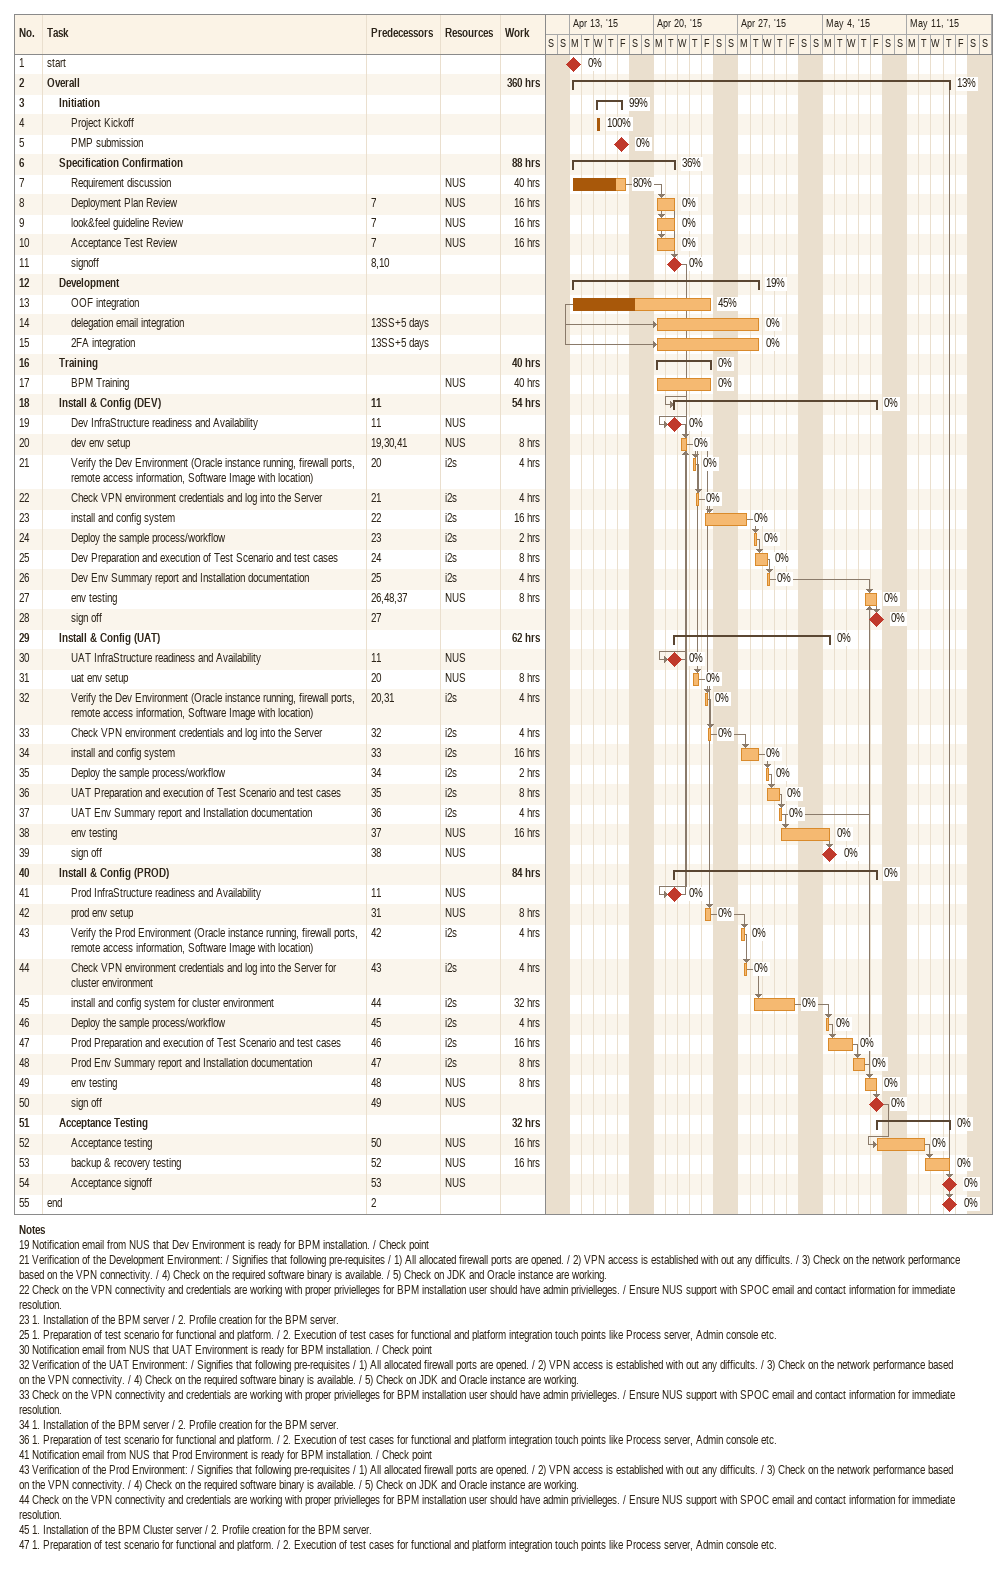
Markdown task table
| ID | Level | Task | Start | Finish | Predecessors | Resources | % complete | Work (h) |
|---|---|---|---|---|---|---|---|---|
| 1 | 1 | start (milestone) | 2015-04-13 | 2015-04-13 |  |  | 0 |  |
| 2 | 1 | **Overall** | 2015-04-13 | 2015-05-14 |  |  | 13 | 360 |
| 3 | 2 | **Initiation** | 2015-04-15 | 2015-04-17 |  |  | 99 |  |
| 4 | 3 | Project Kickoff | 2015-04-15 | 2015-04-15 |  |  | 100 |  |
| 5 | 3 | PMP submission (milestone) | 2015-04-17 | 2015-04-17 |  |  | 0 |  |
| 6 | 2 | **Specification Confirmation** | 2015-04-13 | 2015-04-21 |  |  | 36 | 88 |
| 7 | 3 | Requirement discussion | 2015-04-13 | 2015-04-17 |  | NUS | 80 | 40 |
| 8 | 3 | Deployment Plan Review | 2015-04-20 | 2015-04-21 | 7 | NUS | 0 | 16 |
| 9 | 3 | look&feel guideline Review | 2015-04-20 | 2015-04-21 | 7 | NUS | 0 | 16 |
| 10 | 3 | Acceptance Test Review | 2015-04-20 | 2015-04-21 | 7 | NUS | 0 | 16 |
| 11 | 3 | signoff (milestone) | 2015-04-21 | 2015-04-21 | 8, 10 |  | 0 |  |
| 12 | 2 | **Development** | 2015-04-13 | 2015-04-28 |  |  | 19 |  |
| 13 | 3 | OOF integration | 2015-04-13 | 2015-04-24 |  |  | 45 |  |
| 14 | 3 | delegation email integration | 2015-04-20 | 2015-04-28 | 13SS+5d |  | 0 |  |
| 15 | 3 | 2FA integration | 2015-04-20 | 2015-04-28 | 13SS+5d |  | 0 |  |
| 16 | 2 | **Training** | 2015-04-20 | 2015-04-24 |  |  | 0 | 40 |
| 17 | 3 | BPM Training | 2015-04-20 | 2015-04-24 |  | NUS | 0 | 40 |
| 18 | 2 | **Install & Config (DEV)** | 2015-04-21 | 2015-05-08 | 11 |  | 0 | 54 |
| 19 | 3 | Dev InfraStructure readiness and Availability (milestone) | 2015-04-21 | 2015-04-21 | 11 | NUS | 0 |  |
| 20 | 3 | dev env setup | 2015-04-22 | 2015-04-22 | 19, 30, 41 | NUS | 0 | 8 |
| 21 | 3 | Verify the Dev Environment (Oracle instance running, firewall ports, remote access information, Software Image with location) | 2015-04-23 | 2015-04-23 | 20 | i2s | 0 | 4 |
| 22 | 3 | Check VPN environment credentials and log into the Server | 2015-04-23 | 2015-04-23 | 21 | i2s | 0 | 4 |
| 23 | 3 | install and config system | 2015-04-24 | 2015-04-27 | 22 | i2s | 0 | 16 |
| 24 | 3 | Deploy the sample process/workflow | 2015-04-28 | 2015-04-28 | 23 | i2s | 0 | 2 |
| 25 | 3 | Dev Preparation and execution of Test Scenario and test cases | 2015-04-28 | 2015-04-29 | 24 | i2s | 0 | 8 |
| 26 | 3 | Dev Env Summary report and Installation documentation | 2015-04-29 | 2015-04-29 | 25 | i2s | 0 | 4 |
| 27 | 3 | env testing | 2015-05-07 | 2015-05-08 | 26, 48, 37 | NUS | 0 | 8 |
| 28 | 3 | sign off (milestone) | 2015-05-08 | 2015-05-08 | 27 |  | 0 |  |
| 29 | 2 | **Install & Config (UAT)** | 2015-04-21 | 2015-05-04 |  |  | 0 | 62 |
| 30 | 3 | UAT InfraStructure readiness and Availability (milestone) | 2015-04-21 | 2015-04-21 | 11 | NUS | 0 |  |
| 31 | 3 | uat env setup | 2015-04-23 | 2015-04-23 | 20 | NUS | 0 | 8 |
| 32 | 3 | Verify the Dev Environment (Oracle instance running, firewall ports, remote access information, Software Image with location) | 2015-04-24 | 2015-04-24 | 20, 31 | i2s | 0 | 4 |
| 33 | 3 | Check VPN environment credentials and log into the Server | 2015-04-24 | 2015-04-24 | 32 | i2s | 0 | 4 |
| 34 | 3 | install and config system | 2015-04-27 | 2015-04-28 | 33 | i2s | 0 | 16 |
| 35 | 3 | Deploy the sample process/workflow | 2015-04-29 | 2015-04-29 | 34 | i2s | 0 | 2 |
| 36 | 3 | UAT Preparation and execution of Test Scenario and test cases | 2015-04-29 | 2015-04-30 | 35 | i2s | 0 | 8 |
| 37 | 3 | UAT Env Summary report and Installation documentation | 2015-04-30 | 2015-04-30 | 36 | i2s | 0 | 4 |
| 38 | 3 | env testing | 2015-04-30 | 2015-05-04 | 37 | NUS | 0 | 16 |
| 39 | 3 | sign off (milestone) | 2015-05-04 | 2015-05-04 | 38 | NUS | 0 |  |
| 40 | 2 | **Install & Config (PROD)** | 2015-04-21 | 2015-05-08 |  |  | 0 | 84 |
| 41 | 3 | Prod InfraStructure readiness and Availability (milestone) | 2015-04-21 | 2015-04-21 | 11 | NUS | 0 |  |
| 42 | 3 | prod env setup | 2015-04-24 | 2015-04-24 | 31 | NUS | 0 | 8 |
| 43 | 3 | Verify the Prod Environment (Oracle instance running, firewall ports, remote access information, Software Image with location) | 2015-04-27 | 2015-04-27 | 42 | i2s | 0 | 4 |
| 44 | 3 | Check VPN environment credentials and log into the Server for cluster environment | 2015-04-27 | 2015-04-27 | 43 | i2s | 0 | 4 |
| 45 | 3 | install and config system for cluster environment | 2015-04-28 | 2015-05-01 | 44 | i2s | 0 | 32 |
| 46 | 3 | Deploy the sample process/workflow | 2015-05-04 | 2015-05-04 | 45 | i2s | 0 | 4 |
| 47 | 3 | Prod Preparation and execution of Test Scenario and test cases | 2015-05-04 | 2015-05-06 | 46 | i2s | 0 | 16 |
| 48 | 3 | Prod Env Summary report and Installation documentation | 2015-05-06 | 2015-05-07 | 47 | i2s | 0 | 8 |
| 49 | 3 | env testing | 2015-05-07 | 2015-05-08 | 48 | NUS | 0 | 8 |
| 50 | 3 | sign off (milestone) | 2015-05-08 | 2015-05-08 | 49 | NUS | 0 |  |
| 51 | 2 | **Acceptance Testing** | 2015-05-08 | 2015-05-14 |  |  | 0 | 32 |
| 52 | 3 | Acceptance testing | 2015-05-08 | 2015-05-12 | 50 | NUS | 0 | 16 |
| 53 | 3 | backup & recovery testing | 2015-05-12 | 2015-05-14 | 52 | NUS | 0 | 16 |
| 54 | 3 | Acceptance signoff (milestone) | 2015-05-14 | 2015-05-14 | 53 | NUS | 0 |  |
| 55 | 1 | end (milestone) | 2015-05-14 | 2015-05-14 | 2 |  | 0 |  |

Notes
- 19: Notification email from NUS that Dev Environment is ready for BPM installation. / Check point
- 21: Verification of the Development Environment: / Signifies that following pre-requisites / 1) All allocated firewall ports are opened. / 2) VPN access is established with out any difficults. / 3) Check on the network performance based on the VPN connectivity. / 4) Check on the required software binary is available. / 5) Check on JDK and Oracle instance are working.
- 22: Check on the VPN connectivity and credentials are working with proper privielleges for BPM installation user should have admin privielleges. / Ensure NUS support with SPOC email and contact information for immediate resolution.
- 23: 1. Installation of the BPM server / 2. Profile creation for the BPM server.
- 25: 1. Preparation of test scenario for functional and platform. / 2. Execution of test cases for functional and platform integration touch points like Process server, Admin console etc.
- 30: Notification email from NUS that UAT Environment is ready for BPM installation. / Check point
- 32: Verification of the UAT Environment: / Signifies that following pre-requisites / 1) All allocated firewall ports are opened. / 2) VPN access is established with out any difficults. / 3) Check on the network performance based on the VPN connectivity. / 4) Check on the required software binary is available. / 5) Check on JDK and Oracle instance are working.
- 33: Check on the VPN connectivity and credentials are working with proper privielleges for BPM installation user should have admin privielleges. / Ensure NUS support with SPOC email and contact information for immediate resolution.
- 34: 1. Installation of the BPM server / 2. Profile creation for the BPM server.
- 36: 1. Preparation of test scenario for functional and platform. / 2. Execution of test cases for functional and platform integration touch points like Process server, Admin console etc.
- 41: Notification email from NUS that Prod Environment is ready for BPM installation. / Check point
- 43: Verification of the Prod Environment: / Signifies that following pre-requisites / 1) All allocated firewall ports are opened. / 2) VPN access is established with out any difficults. / 3) Check on the network performance based on the VPN connectivity. / 4) Check on the required software binary is available. / 5) Check on JDK and Oracle instance are working.
- 44: Check on the VPN connectivity and credentials are working with proper privielleges for BPM installation user should have admin privielleges. / Ensure NUS support with SPOC email and contact information for immediate resolution.
- 45: 1. Installation of the BPM Cluster server / 2. Profile creation for the BPM server.
- 47: 1. Preparation of test scenario for functional and platform. / 2. Execution of test cases for functional and platform integration touch points like Process server, Admin console etc.
